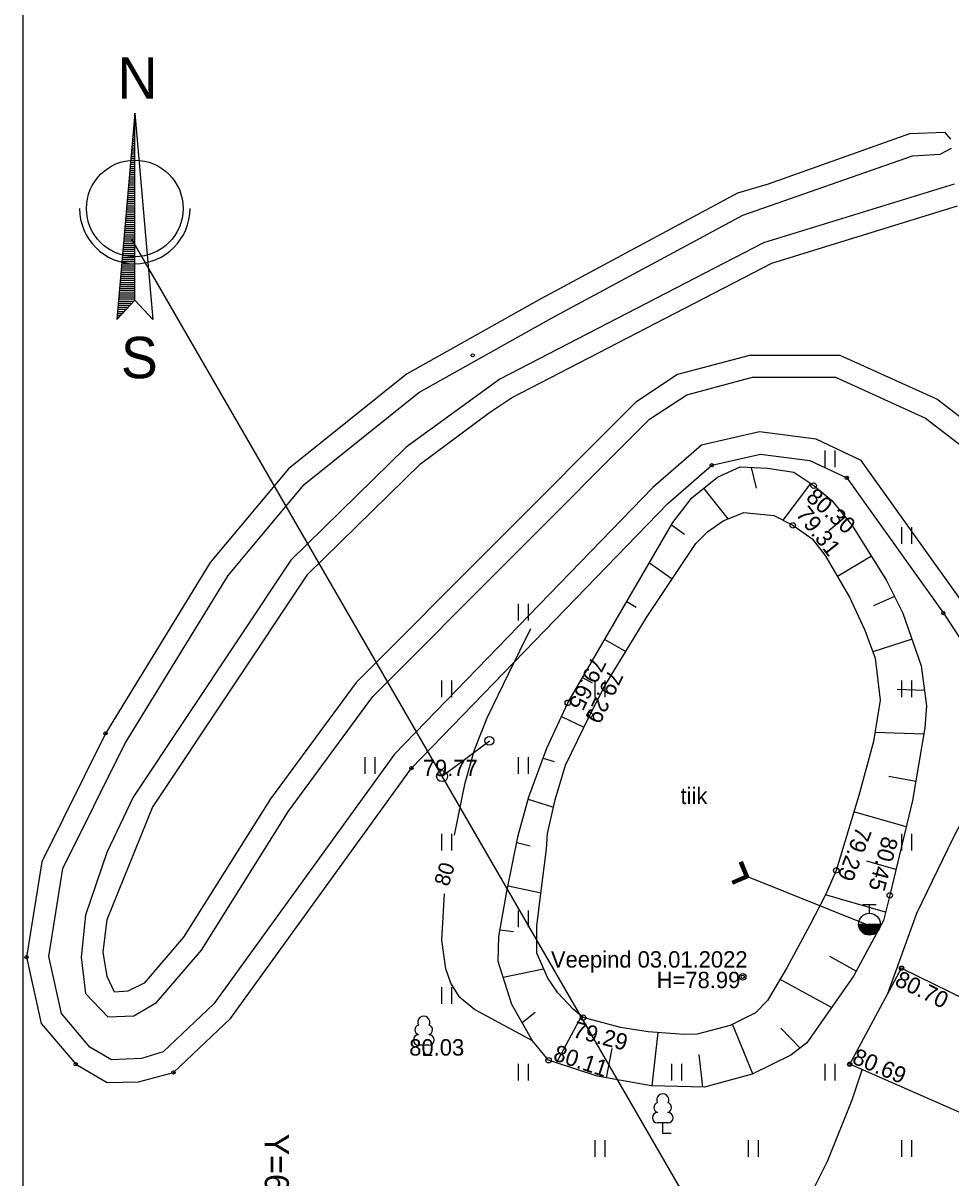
# Model space of a CAD drawing. Extents: x 635520 to 641285, y 6458433 to 6466834.
# Drawn here: x 637489.5 to 637531.9, y 6462657 to 6462709.7 of the extents above; entities that cross this region are included whole.
import ezdxf

# ---------------------------------------------------------------- set-up
doc = ezdxf.new("R2010")
doc.units = 0
for name, color, linetype in [('Default', 7, 'Continuous'), ('HALJASTUS', 7, 'Continuous'), ('HORISONTAAL-EH2000', 7, 'Continuous'), ('KORGUS-EH2000', 7, 'Continuous'), ('MOOTMPUNKT', 7, 'Continuous'), ('MPOHULIIN', 7, 'Continuous'), ('POST', 7, 'Continuous'), ('PUU', 7, 'Continuous'), ('RELJEEF', 7, 'Continuous'), ('TEE', 7, 'Continuous'), ('TTRASS', 7, 'Continuous'), ('VEEKOGU', 7, 'Continuous'), ('VKAEV', 7, 'Continuous'), ('VORK', 7, 'Continuous'), ('VORMISTUS', 7, 'Continuous'), ('VTRASS', 7, 'Continuous')]:
    doc.layers.add(name, color=color, linetype=linetype)

# ---------------------------------------------------------------- blocks, each defined once
blk = doc.blocks.new('TUPOST')
at = {"layer": 'Default'}
blk.add_circle((0, 0), 40, dxfattribs=at)
blk = doc.blocks.new('LEHTP1')
at = {"layer": 'Default'}
for p, q in [((48, 95), (-48, 95)), ((0, 0), (0, 95)), ((76, 0), (0, 0))]:
    blk.add_line(p, q, dxfattribs=at)
for centre, radius, start, end in [((0, 304), 55.4, 332.5799, 207.4201), ((-34, 235), 46.5, 109.0217, 253.1415), ((34, 235), 46.5, 286.8508, 70.9859), ((-47, 142), 47.5, 90.0016, 269.3953), ((47, 142), 47.5, 270.6047, 89.9984)]:
    blk.add_arc(centre, radius, start, end, dxfattribs=at)
blk = doc.blocks.new('PUPOST')
at = {"layer": 'Default'}
blk.add_circle((0, 0), 50, dxfattribs=at)

msp = doc.modelspace()

# ---------------------------------------------------------------- linework, layer by layer
at = {"layer": 'HALJASTUS'}
for p, q in [((637526.125, 6462690.179), (637526.125, 6462689.418)), ((637526.58, 6462690.179), (637526.58, 6462689.418)), ((637529.625, 6462686.679), (637529.625, 6462685.918)), ((637530.08, 6462686.679), (637530.08, 6462685.918)), ((637512.125, 6462683.179), (637512.125, 6462682.418)), ((637512.58, 6462683.179), (637512.58, 6462682.418)), ((637508.625, 6462679.679), (637508.625, 6462678.918)), ((637509.08, 6462679.679), (637509.08, 6462678.918)), ((637515.625, 6462679.679), (637515.625, 6462678.918)), ((637516.08, 6462679.679), (637516.08, 6462678.918)), ((637529.625, 6462679.679), (637529.625, 6462678.918)), ((637530.08, 6462679.679), (637530.08, 6462678.918)), ((637505.125, 6462676.179), (637505.125, 6462675.418)), ((637505.58, 6462676.179), (637505.58, 6462675.418)), ((637512.125, 6462676.179), (637512.125, 6462675.418)), ((637512.58, 6462676.179), (637512.58, 6462675.418)), ((637508.625, 6462672.679), (637508.625, 6462671.918)), ((637509.08, 6462672.679), (637509.08, 6462671.918)), ((637529.625, 6462672.679), (637529.625, 6462671.918)), ((637530.08, 6462672.679), (637530.08, 6462671.918)), ((637512.125, 6462669.179), (637512.125, 6462668.418)), ((637512.58, 6462669.179), (637512.58, 6462668.418)), ((637508.625, 6462665.679), (637508.625, 6462664.918)), ((637509.08, 6462665.679), (637509.08, 6462664.918)), ((637512.125, 6462662.179), (637512.125, 6462661.418)), ((637512.58, 6462662.179), (637512.58, 6462661.418)), ((637519.125, 6462662.179), (637519.125, 6462661.418)), ((637519.58, 6462662.179), (637519.58, 6462661.418)), ((637526.125, 6462662.179), (637526.125, 6462661.418)), ((637526.58, 6462662.179), (637526.58, 6462661.418)), ((637515.625, 6462658.679), (637515.625, 6462657.918)), ((637516.08, 6462658.679), (637516.08, 6462657.918)), ((637522.625, 6462658.679), (637522.625, 6462657.918)), ((637523.08, 6462658.679), (637523.08, 6462657.918)), ((637529.625, 6462658.679), (637529.625, 6462657.918)), ((637530.08, 6462658.679), (637530.08, 6462657.918))]:
    msp.add_line(p, q, dxfattribs=at)
at = {"layer": 'HORISONTAAL-EH2000'}
for points in [[(637529.002, 6462665.379), (637530.332, 6462669.05), (637532.004, 6462672.513), (637534.683, 6462677.657), (637535.764, 6462680.305), (637536.171, 6462681.668), (637536.465, 6462683.065), (637537.365, 6462688.606), (637538.265, 6462694.148)], [(637509.218, 6462672.609), (637509.695, 6462675.001), (637510.123, 6462676.52), (637510.711, 6462677.976), (637511.701, 6462680.013), (637512.692, 6462682.051)], [(637512.773, 6462663.225), (637511.453, 6462663.942), (637510.132, 6462664.658), (637509.452, 6462665.208), (637509.044, 6462665.849), (637508.812, 6462666.509), (637508.635, 6462667.817), (637508.754, 6462669.938)], [(637519.084, 6462646.472), (637521.794, 6462650.521), (637524.503, 6462654.57), (637525.502, 6462656.237), (637526.253, 6462657.761), (637527.366, 6462660.535), (637527.824, 6462661.903)]]:
    msp.add_lwpolyline(points, dxfattribs=at)
at = {"layer": 'KORGUS-EH2000'}
for centre, radius in [((637525.615, 6462688.58), 0.125), ((637524.66, 6462686.769), 0.125), ((637514.387, 6462678.66), 0.125), ((637515.386, 6462678.102), 0.125), ((637526.642, 6462671.006), 0.125), ((637529.088, 6462669.87), 0.125), ((637529.629, 6462666.543), 0.1), ((637515.087, 6462664.283), 0.125), ((637513.507, 6462662.335), 0.125), ((637527.262, 6462662.15), 0.1)]:
    msp.add_circle(centre, radius, dxfattribs=at)
at = {"layer": 'MOOTMPUNKT'}
for centre in [(637510.042, 6462694.531), (637520.963, 6462689.513), (637527.124, 6462688.936), (637531.535, 6462682.758), (637493.278, 6462677.266), (637507.246, 6462675.679), (637489.669, 6462667.049), (637522.373, 6462666.15), (637529.629, 6462666.543), (637491.917, 6462662.153), (637527.262, 6462662.15), (637496.376, 6462661.782)]:
    msp.add_circle(centre, 0.075, dxfattribs=at)
at = {"layer": 'MPOHULIIN'}
msp.add_lwpolyline([(637667.085, 6462495.579), (637601.464, 6462532.58), (637598.755, 6462539.191), (637587.763, 6462545.269), (637558.977, 6462591.434), (637533.22, 6462632.784), (637494.477, 6462699.839)], dxfattribs=at)
at = {"layer": 'POST'}
msp.add_lwpolyline([(637508.648, 6462675.312), (637510.804, 6462676.922)], dxfattribs=at)
at = {"layer": 'RELJEEF'}
for p, q in [((637522.759, 6462689.415), (637522.993, 6462688.47)), ((637520.59, 6462688.461), (637521.697, 6462687.063)), ((637525.462, 6462688.684), (637524.203, 6462687.001)), ((637519.119, 6462686.784), (637519.723, 6462686.365)), ((637527.057, 6462687.147), (637526.308, 6462686.514)), ((637528.247, 6462685.354), (637526.697, 6462684.429)), ((637518.11, 6462685.05), (637519.155, 6462684.325)), ((637517.085, 6462683.292), (637517.514, 6462683.032)), ((637529.304, 6462683.518), (637528.342, 6462683.092)), ((637516.071, 6462681.551), (637517.038, 6462681.006)), ((637530.105, 6462681.566), (637528.322, 6462680.988)), ((637515.064, 6462679.823), (637515.504, 6462679.575)), ((637530.678, 6462679.225), (637529.43, 6462679.268)), ((637514.097, 6462678.032), (637515.118, 6462677.545)), ((637530.643, 6462677.225), (637528.418, 6462677.302)), ((637513.264, 6462676.138), (637513.757, 6462675.98)), ((637530.275, 6462675.065), (637529.052, 6462675.297)), ((637512.579, 6462674.257), (637513.732, 6462673.888)), ((637529.839, 6462672.997), (637527.448, 6462673.678)), ((637512.062, 6462672.285), (637512.663, 6462672.135)), ((637529.372, 6462671.051), (637528.036, 6462671.431)), ((637511.663, 6462670.308), (637513.166, 6462669.975)), ((637528.9, 6462669.106), (637526.149, 6462669.889)), ((637511.293, 6462668.29), (637511.909, 6462668.21)), ((637527.561, 6462666.407), (637526.35, 6462667.068)), ((637511.43, 6462666.129), (637513.279, 6462666.518)), ((637526.434, 6462664.743), (637524.08, 6462666.03)), ((637512.299, 6462664.054), (637512.895, 6462664.533)), ((637513.868, 6462662.216), (637515.013, 6462664.346)), ((637518.237, 6462661.16), (637518.507, 6462663.599)), ((637522.841, 6462661.713), (637521.908, 6462663.98)), ((637524.999, 6462662.892), (637524.11, 6462663.803)), ((637516.157, 6462661.526), (637516.415, 6462662.867)), ((637520.551, 6462661.113), (637520.386, 6462662.596))]:
    msp.add_line(p, q, dxfattribs=at)
msp.add_lwpolyline([(637513.785, 6462662.243), (637513.507, 6462662.335), (637512.773, 6462663.225), (637511.829, 6462664.875), (637511.2, 6462666.85), (637511.239, 6462667.989), (637511.608, 6462670.037), (637512.124, 6462672.594), (637512.611, 6462674.373), (637513.433, 6462676.596), (637514.387, 6462678.66), (637519.187, 6462686.9), (637520.046, 6462688.027), (637521.222, 6462688.964), (637522.261, 6462689.44), (637523.513, 6462689.376), (637524.705, 6462689.197), (637525.615, 6462688.58), (637526.437, 6462687.905), (637527.368, 6462686.765), (637528.933, 6462684.252), (637529.692, 6462682.75), (637530.528, 6462680.354), (637530.771, 6462678.524), (637530.693, 6462677.518), (637530.127, 6462674.198), (637529.088, 6462669.87), (637528.806, 6462668.724), (637527.439, 6462666.181), (637525.304, 6462663.126), (637524.57, 6462662.563), (637522.801, 6462661.694), (637520.626, 6462661.111), (637518.199, 6462661.161), (637515.722, 6462661.603), (637513.785, 6462662.243)], dxfattribs=at)
at = {"layer": 'TEE'}
msp.add_lwpolyline([(637565.12, 6462645.328), (637545.797, 6462654.01), (637527.262, 6462662.15), (637529.629, 6462666.543), (637547.75, 6462657.658), (637558.396, 6462652.238), (637564.546, 6462651.505)], dxfattribs=at)
at = {"layer": 'TTRASS'}
for points in [[(637531.881, 6462704.407), (637531.616, 6462704.716), (637529.992, 6462704.647), (637523.542, 6462702.344), (637522.134, 6462701.932), (637513.157, 6462697.108), (637507.026, 6462693.668), (637501.638, 6462689.344), (637498.061, 6462685.067), (637493.278, 6462677.266), (637490.365, 6462671.394), (637489.669, 6462667.049), (637490.338, 6462664.013), (637491.917, 6462662.153), (637493.357, 6462661.317), (637494.785, 6462661.345), (637496.376, 6462661.782), (637498.977, 6462664.246), (637507.246, 6462675.679), (637518.956, 6462687.766), (637520.963, 6462689.513), (637523.183, 6462690.018), (637525.439, 6462689.726), (637527.124, 6462688.936), (637531.535, 6462682.758), (637537.298, 6462673.951)], [(637532.361, 6462683.323), (637527.786, 6462689.73), (637525.722, 6462690.697), (637523.135, 6462691.033), (637520.496, 6462690.432), (637518.267, 6462688.493), (637506.478, 6462676.323), (637498.222, 6462664.907), (637495.915, 6462662.722), (637494.924, 6462662.419), (637493.554, 6462662.359), (637492.568, 6462662.932), (637491.261, 6462664.471), (637490.687, 6462667.078), (637491.328, 6462671.086), (637494.154, 6462676.781), (637498.875, 6462684.481), (637502.341, 6462688.626), (637507.587, 6462692.836), (637513.639, 6462696.232), (637522.386, 6462700.932), (637530.134, 6462703.645), (637531.394, 6462703.715), (637531.906, 6462703.998)], [(637532.026, 6462702.354), (637523.328, 6462699.669), (637511.286, 6462693.45), (637507.013, 6462690.335), (637501.74, 6462685.175), (637494.54, 6462674.354), (637493.337, 6462671.828), (637492.357, 6462668.96), (637492.166, 6462667.051), (637492.357, 6462665.38), (637493.379, 6462664.311), (637494.571, 6462664.36), (637495.609, 6462664.975), (637497.653, 6462667.37), (637501.636, 6462673.716), (637505.477, 6462678.943), (637518.123, 6462691.613), (637519.815, 6462692.735), (637522.815, 6462693.532), (637526.61, 6462693.532), (637530.724, 6462691.667), (637537.088, 6462686.774)], [(637537.676, 6462687.583), (637531.242, 6462692.531), (637526.826, 6462694.532), (637522.684, 6462694.532), (637519.399, 6462693.659), (637517.486, 6462692.39), (637504.716, 6462679.596), (637500.808, 6462674.278), (637496.845, 6462667.963), (637495.04, 6462665.849), (637494.292, 6462665.493), (637493.68, 6462665.444), (637493.357, 6462666.168), (637493.174, 6462667.276), (637493.357, 6462668.766), (637495.429, 6462673.884), (637502.515, 6462684.533), (637507.66, 6462689.57), (637510.816, 6462691.921), (637511.813, 6462692.597), (637523.708, 6462698.739), (637532.177, 6462701.354)]]:
    msp.add_lwpolyline(points, dxfattribs=at)
at = {"layer": 'VEEKOGU'}
msp.add_lwpolyline([(637515.547, 6462664.163), (637515.087, 6462664.283), (637514.63, 6462664.669), (637513.924, 6462665.421), (637513.468, 6462666.081), (637512.971, 6462667.232), (637512.969, 6462668.456), (637513.162, 6462669.949), (637513.409, 6462671.983), (637513.453, 6462672.697), (637513.812, 6462674.231), (637514.286, 6462675.814), (637515.386, 6462678.102), (637516.085, 6462679.432), (637517.975, 6462682.555), (637520.234, 6462685.944), (637520.759, 6462686.477), (637521.488, 6462686.98), (637522.429, 6462687.354), (637523.789, 6462687.212), (637524.66, 6462686.769), (637525.54, 6462686.155), (637526.135, 6462685.396), (637527.246, 6462683.485), (637527.949, 6462681.981), (637528.427, 6462680.706), (637528.653, 6462678.775), (637528.353, 6462676.894), (637527.677, 6462674.434), (637526.642, 6462671.006), (637526.168, 6462669.927), (637525.436, 6462668.503), (637524.39, 6462666.549), (637523.501, 6462665.06), (637522.965, 6462664.508), (637521.802, 6462663.927), (637520.297, 6462663.53), (637519.704, 6462663.516), (637518.051, 6462663.63), (637516.797, 6462663.835), (637515.547, 6462664.163)], dxfattribs=at)
msp.add_circle((637522.373, 6462666.15), 0.15, dxfattribs=at)
at = {"layer": 'VKAEV'}
for p, q in [((637527.86, 6462669.447), (637528.46, 6462669.447)), ((637528.16, 6462669.047), (637528.16, 6462669.447)), ((637527.66, 6462668.547), (637528.66, 6462668.547))]:
    msp.add_line(p, q, dxfattribs=at)
msp.add_circle((637528.16, 6462668.547), 0.5, dxfattribs=at)
for radius in [0.475, 0.45, 0.425, 0.4, 0.375, 0.35, 0.325, 0.3, 0.275, 0.25, 0.225, 0.2, 0.175, 0.15, 0.125, 0.1, 0.075, 0.05]:
    msp.add_arc((637528.16, 6462668.547), radius, 180, 0, dxfattribs=at)
at = {"layer": 'VORMISTUS'}
for p, q in [((637494.614, 6462705.588), (637493.789, 6462696.163)), ((637494.583, 6462705.245), (637494.614, 6462705.245)), ((637494.592, 6462705.339), (637494.614, 6462705.339)), ((637494.6, 6462705.434), (637494.614, 6462705.434)), ((637494.608, 6462705.529), (637494.614, 6462705.529)), ((637494.614, 6462705.588), (637495.438, 6462696.163)), ((637494.614, 6462697.051), (637494.614, 6462705.588)), ((637494.542, 6462704.772), (637494.614, 6462704.772)), ((637494.55, 6462704.866), (637494.614, 6462704.866)), ((637494.559, 6462704.961), (637494.614, 6462704.961)), ((637494.567, 6462705.056), (637494.614, 6462705.056)), ((637494.575, 6462705.15), (637494.614, 6462705.15)), ((637494.492, 6462704.204), (637494.614, 6462704.204)), ((637494.501, 6462704.299), (637494.614, 6462704.299)), ((637494.509, 6462704.393), (637494.614, 6462704.393)), ((637494.517, 6462704.488), (637494.614, 6462704.488)), ((637494.526, 6462704.583), (637494.614, 6462704.583)), ((637494.534, 6462704.677), (637494.614, 6462704.677)), ((637494.451, 6462703.731), (637494.614, 6462703.731)), ((637494.459, 6462703.826), (637494.614, 6462703.826)), ((637494.468, 6462703.92), (637494.614, 6462703.92)), ((637494.476, 6462704.015), (637494.614, 6462704.015)), ((637494.484, 6462704.109), (637494.614, 6462704.109)), ((637494.401, 6462703.163), (637494.614, 6462703.163)), ((637494.41, 6462703.258), (637494.614, 6462703.258)), ((637494.418, 6462703.352), (637494.614, 6462703.352)), ((637494.426, 6462703.447), (637494.614, 6462703.447)), ((637494.434, 6462703.542), (637494.614, 6462703.542)), ((637494.443, 6462703.636), (637494.614, 6462703.636)), ((637494.352, 6462702.596), (637494.614, 6462702.596)), ((637494.36, 6462702.69), (637494.614, 6462702.69)), ((637494.368, 6462702.785), (637494.614, 6462702.785)), ((637494.377, 6462702.879), (637494.614, 6462702.879)), ((637494.385, 6462702.974), (637494.614, 6462702.974)), ((637494.393, 6462703.069), (637494.614, 6462703.069)), ((637494.31, 6462702.122), (637494.614, 6462702.122)), ((637494.319, 6462702.217), (637494.614, 6462702.217)), ((637494.327, 6462702.312), (637494.614, 6462702.312)), ((637494.335, 6462702.406), (637494.614, 6462702.406)), ((637494.343, 6462702.501), (637494.614, 6462702.501)), ((637494.261, 6462701.555), (637494.614, 6462701.555)), ((637494.269, 6462701.649), (637494.614, 6462701.649)), ((637494.277, 6462701.744), (637494.614, 6462701.744)), ((637494.285, 6462701.839), (637494.614, 6462701.839)), ((637494.294, 6462701.933), (637494.614, 6462701.933)), ((637494.302, 6462702.028), (637494.614, 6462702.028)), ((637494.219, 6462701.082), (637494.614, 6462701.082)), ((637494.228, 6462701.176), (637494.614, 6462701.176)), ((637494.236, 6462701.271), (637494.614, 6462701.271)), ((637494.244, 6462701.366), (637494.614, 6462701.366)), ((637494.252, 6462701.46), (637494.614, 6462701.46)), ((637494.17, 6462700.514), (637494.614, 6462700.514)), ((637494.178, 6462700.609), (637494.614, 6462700.609)), ((637494.186, 6462700.703), (637494.614, 6462700.703)), ((637494.194, 6462700.798), (637494.614, 6462700.798)), ((637494.203, 6462700.892), (637494.614, 6462700.892)), ((637494.211, 6462700.987), (637494.614, 6462700.987)), ((637494.128, 6462700.041), (637494.614, 6462700.041)), ((637494.136, 6462700.135), (637494.614, 6462700.135)), ((637494.145, 6462700.23), (637494.614, 6462700.23)), ((637494.153, 6462700.325), (637494.614, 6462700.325)), ((637494.161, 6462700.419), (637494.614, 6462700.419)), ((637494.079, 6462699.473), (637494.614, 6462699.473)), ((637494.087, 6462699.568), (637494.614, 6462699.568)), ((637494.095, 6462699.662), (637494.614, 6462699.662)), ((637494.103, 6462699.757), (637494.614, 6462699.757)), ((637494.112, 6462699.852), (637494.614, 6462699.852)), ((637494.12, 6462699.946), (637494.614, 6462699.946)), ((637494.029, 6462698.905), (637494.614, 6462698.905)), ((637494.037, 6462699), (637494.614, 6462699)), ((637494.045, 6462699.095), (637494.614, 6462699.095)), ((637494.054, 6462699.189), (637494.614, 6462699.189)), ((637494.062, 6462699.284), (637494.614, 6462699.284)), ((637494.07, 6462699.379), (637494.614, 6462699.379)), ((637493.987, 6462698.432), (637494.614, 6462698.432)), ((637493.996, 6462698.527), (637494.614, 6462698.527)), ((637494.004, 6462698.622), (637494.614, 6462698.622)), ((637494.012, 6462698.716), (637494.614, 6462698.716)), ((637494.021, 6462698.811), (637494.614, 6462698.811)), ((637493.938, 6462697.865), (637494.614, 6462697.865)), ((637493.946, 6462697.959), (637494.614, 6462697.959)), ((637493.954, 6462698.054), (637494.614, 6462698.054)), ((637493.963, 6462698.149), (637494.614, 6462698.149)), ((637493.971, 6462698.243), (637494.614, 6462698.243)), ((637493.979, 6462698.338), (637494.614, 6462698.338)), ((637493.896, 6462697.392), (637494.614, 6462697.392)), ((637493.905, 6462697.486), (637494.614, 6462697.486)), ((637493.913, 6462697.581), (637494.614, 6462697.581)), ((637493.921, 6462697.675), (637494.614, 6462697.675)), ((637493.93, 6462697.77), (637494.614, 6462697.77)), ((637493.789, 6462696.163), (637494.614, 6462697.051)), ((637493.847, 6462696.824), (637494.403, 6462696.824)), ((637493.855, 6462696.919), (637494.491, 6462696.919)), ((637493.863, 6462697.013), (637494.579, 6462697.013)), ((637493.872, 6462697.108), (637494.614, 6462697.108)), ((637493.88, 6462697.202), (637494.614, 6462697.202)), ((637493.888, 6462697.297), (637494.614, 6462697.297)), ((637494.614, 6462697.051), (637495.438, 6462696.163)), ((637493.805, 6462696.351), (637493.964, 6462696.351)), ((637493.814, 6462696.445), (637494.051, 6462696.445)), ((637493.822, 6462696.54), (637494.139, 6462696.54)), ((637493.83, 6462696.635), (637494.227, 6462696.635)), ((637493.838, 6462696.729), (637494.315, 6462696.729)), ((637493.797, 6462696.256), (637493.876, 6462696.256))]:
    msp.add_line(p, q, dxfattribs=at)
msp.add_lwpolyline([(637687.014, 6462567.089), (637489.514, 6462567.089), (637489.514, 6462710.589), (637687.014, 6462710.589), (637687.014, 6462567.089)], dxfattribs=at)
msp.add_circle((637494.614, 6462701.241), 2.208, dxfattribs=at)
msp.add_arc((637494.614, 6462701.241), 2.523, 180, 0, dxfattribs=at)
at = {"layer": 'VTRASS'}
for p, q in [((637522.227, 6462671.354), (637522.359, 6462671.408)), ((637522.472, 6462670.767), (637522.227, 6462671.354)), ((637522.23, 6462671.348), (637522.389, 6462671.337)), ((637522.24, 6462671.323), (637522.399, 6462671.311)), ((637522.251, 6462671.297), (637522.41, 6462671.285)), ((637522.262, 6462671.271), (637522.421, 6462671.259)), ((637522.269, 6462671.371), (637522.378, 6462671.363)), ((637522.273, 6462671.245), (637522.432, 6462671.234)), ((637522.283, 6462671.219), (637522.442, 6462671.208)), ((637522.565, 6462670.728), (637522.293, 6462671.381)), ((637522.294, 6462671.193), (637522.453, 6462671.182)), ((637522.305, 6462671.168), (637522.464, 6462671.156)), ((637522.316, 6462671.142), (637522.475, 6462671.13)), ((637522.32, 6462671.392), (637522.367, 6462671.389)), ((637522.327, 6462671.116), (637522.486, 6462671.104)), ((637522.337, 6462671.09), (637522.496, 6462671.079)), ((637522.348, 6462671.064), (637522.507, 6462671.053)), ((637522.659, 6462670.69), (637522.359, 6462671.408)), ((637522.359, 6462671.038), (637522.518, 6462671.027)), ((637522.37, 6462671.013), (637522.529, 6462671.001)), ((637522.38, 6462670.987), (637522.54, 6462670.975)), ((637522.391, 6462670.961), (637522.55, 6462670.949)), ((637521.885, 6462670.522), (637522.472, 6462670.767)), ((637521.885, 6462670.522), (637521.94, 6462670.39)), ((637521.886, 6462670.521), (637522.199, 6462670.498)), ((637521.897, 6462670.495), (637522.148, 6462670.477)), ((637521.907, 6462670.469), (637522.097, 6462670.456)), ((637521.913, 6462670.456), (637522.565, 6462670.728)), ((637521.918, 6462670.443), (637522.045, 6462670.434)), ((637521.929, 6462670.417), (637521.994, 6462670.413)), ((637521.935, 6462670.542), (637522.25, 6462670.52)), ((637521.94, 6462670.39), (637522.659, 6462670.69)), ((637521.986, 6462670.564), (637522.302, 6462670.541)), ((637522.037, 6462670.585), (637522.353, 6462670.563)), ((637522.089, 6462670.607), (637522.404, 6462670.584)), ((637522.14, 6462670.628), (637522.455, 6462670.605)), ((637522.191, 6462670.649), (637522.507, 6462670.627)), ((637522.242, 6462670.671), (637522.558, 6462670.648)), ((637522.294, 6462670.692), (637522.609, 6462670.67)), ((637522.345, 6462670.714), (637522.658, 6462670.691)), ((637522.396, 6462670.735), (637522.647, 6462670.717)), ((637522.402, 6462670.935), (637522.561, 6462670.924)), ((637522.413, 6462670.909), (637522.572, 6462670.898)), ((637522.424, 6462670.883), (637522.583, 6462670.872)), ((637522.434, 6462670.857), (637522.593, 6462670.846)), ((637522.445, 6462670.832), (637522.604, 6462670.82)), ((637522.448, 6462670.756), (637522.637, 6462670.743)), ((637522.456, 6462670.806), (637522.615, 6462670.794)), ((637522.467, 6462670.78), (637522.626, 6462670.769))]:
    msp.add_line(p, q, dxfattribs=at)
msp.add_lwpolyline([(637528.137, 6462668.489), (637522.565, 6462670.728)], dxfattribs=at)

# ---------------------------------------------------------------- block references
at = {"layer": 'POST', "xscale": 0.005, "yscale": 0.005}
for name, p in [('TUPOST', (637510.804, 6462676.922)), ('PUPOST', (637508.648, 6462675.312))]:
    msp.add_blockref(name, p, dxfattribs=at)
at = {"layer": 'PUU', "xscale": 0.005008430245422357, "yscale": 0.005008430245422357}
for p in [(637507.808, 6462662.548), (637518.721, 6462658.997)]:
    msp.add_blockref('LEHTP1', p, dxfattribs=at)

# ---------------------------------------------------------------- texts
at = {"layer": 'HORISONTAAL-EH2000'}
msp.add_text('80', height=0.7, rotation=73.2384, dxfattribs=at).set_placement((637508.941, 6462670.24))
at = {"layer": 'KORGUS-EH2000'}
for s, rotation, p in [('80.30', 318.8922, (637525.215, 6462687.966)), ('79.31', 308.0615, (637524.768, 6462687.267)), ('79.65', 243.9046, (637515.501, 6462680.825)), ('79.29', 243.8483, (637516.278, 6462680.231)), ('79.29', 249.0822, (637527.58, 6462673.05)), ('80.45', 255.0363, (637528.756, 6462672.609)), ('80.70', 333.8011, (637529.27, 6462665.782)), ('79.29', 345.3231, (637514.573, 6462663.402)), ('80.11', 341.7192, (637513.673, 6462662.349)), ('80.69', 337.0511, (637527.32, 6462662.216))]:
    msp.add_text(s, height=0.75, rotation=rotation, dxfattribs=at).set_placement(p)
for s, p in [('79.77', (637507.763, 6462675.312)), ('80.03', (637507.146, 6462662.548))]:
    msp.add_text(s, height=0.75, dxfattribs=at).set_placement(p)
at = {"layer": 'VEEKOGU'}
for s, p in [('tiik', (637519.534, 6462674.036)), ('Veepind 03.01.2022', (637513.616, 6462666.567)), ('H=78.99', (637518.445, 6462665.628))]:
    msp.add_text(s, height=0.75, dxfattribs=at).set_placement(p)
at = {"layer": 'VORK'}
msp.add_text('Y=637500', height=1.1, rotation=270, dxfattribs=at).set_placement((637500.55, 6462658.979))
at = {"layer": 'VORMISTUS'}
for s, p in [('N', (637493.821, 6462706.254)), ('S', (637493.978, 6462693.486))]:
    msp.add_text(s, height=1.892, dxfattribs=at).set_placement(p)

doc.saveas('drawing.dxf')
